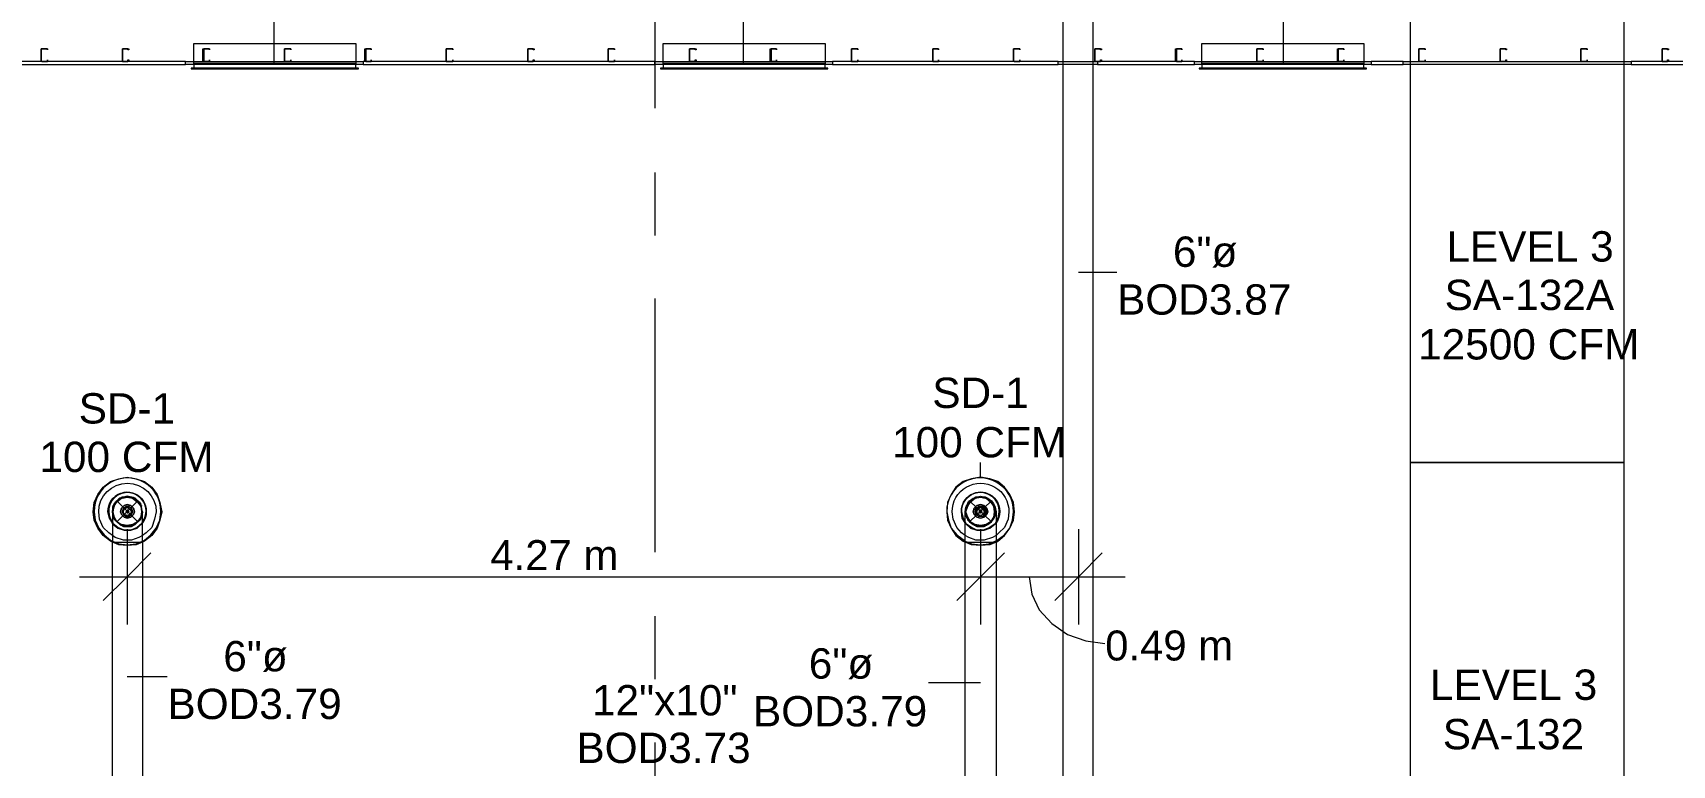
# Model space of a CAD drawing. Header units: metres. Extents: x -2 to 237, y -8 to 52.
# Drawn here: x 22.89 to 31.1, y 18.98 to 22.65 of the extents above; entities that cross this region are included whole.
import ezdxf

# ---------------------------------------------------------------- set-up
doc = ezdxf.new("R2010")
doc.units = ezdxf.units.M
doc.layers.add('HVAC - Ductos', color=5, linetype='Continuous', lineweight=0)
doc.layers.add('PDF3_Text', color=7, linetype='Continuous', lineweight=0)
doc.layers.add('PDF3_Geometry', color=7, linetype='Continuous', lineweight=0, true_color=0xaaaaaa)
doc.styles.add('PDF Helvetica', font='')
doc.styles.get('PDF Helvetica').set_extended_font_data('Helvetica')

msp = doc.modelspace()

# ---------------------------------------------------------------- linework, layer by layer
at = {"layer": 'HVAC - Ductos', "lineweight": 0}
for points in [[(28.1604, 16.8769), (28.165, 16.8769), (28.1788, 16.8769), (28.1926, 16.8769), (28.1971, 16.8769), (28.2017, 16.8769), (28.2017, 23.6694), (28.1926, 23.6694), (28.1788, 23.6694), (28.165, 23.6694), (28.1467, 23.6694), (28.1284, 23.6694), (28.1054, 23.6694), (28.0871, 23.6694), (28.0734, 23.6694), (28.0596, 23.6694), (28.0504, 23.6694), (28.0504, 16.8769), (28.055, 16.8769), (28.0596, 16.8769), (28.0734, 16.8769), (28.0871, 16.8769), (28.0962, 16.8769)], [(24.0996, 22.4915), (24.0996, 22.9498)], [(26.4508, 22.4915), (26.4508, 22.9498)], [(29.155, 22.4915), (29.155, 22.7299)], [(24.5212, 22.4686), (24.5075, 22.4686), (24.5075, 22.4915), (23.6962, 22.4915), (23.6962, 22.5923), (24.5075, 22.5923), (24.5075, 22.4915), (23.6962, 22.4915), (23.6962, 22.4686), (23.6825, 22.4686), (23.6825, 22.464), (24.5212, 22.464), (24.5212, 22.4686), (23.6825, 22.4686)], [(26.8725, 22.4686), (26.8588, 22.4686), (26.8588, 22.4915), (26.0475, 22.4915), (26.0475, 22.5923), (26.8588, 22.5923), (26.8588, 22.4915), (26.0475, 22.4915), (26.0475, 22.4686), (26.0338, 22.4686), (26.0338, 22.464), (26.8725, 22.464), (26.8725, 22.4686), (26.0338, 22.4686)], [(29.5722, 22.4686), (29.5584, 22.4686), (29.5584, 22.4915), (28.7471, 22.4915), (28.7471, 22.5923), (29.5584, 22.5923), (29.5584, 22.4915), (28.7471, 22.4915), (28.7471, 22.4686), (28.7334, 22.4686), (28.7334, 22.464), (29.5722, 22.464), (29.5722, 22.4686), (28.7334, 22.4686)], [(23.7054, 22.464), (24.4983, 22.464)], [(26.0566, 22.464), (26.8496, 22.464)], [(28.7563, 22.464), (29.5492, 22.464)], [(28.1284, 21.4465), (28.3209, 21.4465)], [(27.638, 20.4198), (27.638, 20.4931)], [(23.4396, 20.2457), (23.435, 20.2685), (23.4304, 20.2869), (23.4166, 20.3006), (23.4029, 20.3144), (23.3846, 20.319), (23.3617, 20.3235), (23.3433, 20.319), (23.325, 20.3144), (23.3204, 20.3098), (23.3112, 20.3006), (23.2975, 20.2869), (23.2883, 20.2685), (23.2883, 20.2457), (23.2883, 20.2411), (23.2883, 20.2457), (23.2883, 20.2411), (23.2883, 20.2227), (23.2883, 20.1952), (23.2883, 20.154), (23.2883, 20.1127), (23.2883, 20.0944), (23.2791, 20.099), (23.2425, 20.1265), (23.215, 20.1631), (23.1967, 20.2044), (23.1921, 20.2457), (23.1967, 20.2915), (23.215, 20.3327), (23.2425, 20.3694), (23.2791, 20.3969), (23.3204, 20.4107), (23.3617, 20.4198), (23.4075, 20.4107), (23.4487, 20.3969), (23.4854, 20.3694), (23.5129, 20.3327), (23.5267, 20.2915), (23.5358, 20.2457), (23.5267, 20.2044), (23.5129, 20.1631), (23.4854, 20.1265), (23.4487, 20.099), (23.4396, 20.0944), (23.4396, 20.1402), (23.4396, 20.1769), (23.4396, 20.209), (23.4396, 20.2365), (23.4396, 20.2457), (23.4396, 20.2411), (23.4396, 20.2457), (23.435, 20.2685), (23.4304, 20.2869), (23.4166, 20.3006), (23.4029, 20.3144), (23.3846, 20.319), (23.3617, 20.3235), (23.3433, 20.319), (23.325, 20.3144), (23.3204, 20.3098), (23.3112, 20.3006), (23.2975, 20.2869), (23.2883, 20.2685), (23.2883, 20.2457)], [(27.56, 18.5452), (27.56, 20.0944), (27.5646, 20.0944), (27.5738, 20.0944), (27.583, 20.0944), (27.6013, 20.0944), (27.6196, 20.0944), (27.638, 20.0944), (27.6562, 20.0944), (27.6746, 20.0944), (27.693, 20.0944), (27.7021, 20.0944), (27.7112, 20.0944), (27.7158, 20.0944), (27.725, 20.099), (27.7571, 20.1265), (27.7846, 20.1631), (27.803, 20.2044), (27.8075, 20.2457), (27.803, 20.2915), (27.7846, 20.3327), (27.7571, 20.3694), (27.725, 20.3969), (27.6838, 20.4107), (27.638, 20.4198), (27.5921, 20.4107), (27.5508, 20.3969), (27.5142, 20.3694), (27.4913, 20.3327), (27.473, 20.2915), (27.4684, 20.2457), (27.4775, 20.2044), (27.4913, 20.1631), (27.5188, 20.1311), (27.5554, 20.1035), (27.56, 20.099)], [(23.2975, 20.2181), (23.3112, 20.1952), (23.3341, 20.1815), (23.3112, 20.1952), (23.2975, 20.2181), (23.2929, 20.2457), (23.2975, 20.2731), (23.3112, 20.296), (23.3341, 20.3144), (23.3617, 20.319), (23.3891, 20.3144), (23.412, 20.296), (23.4304, 20.2731), (23.435, 20.2457), (23.4304, 20.2181), (23.412, 20.1952), (23.3891, 20.1815), (23.3617, 20.1769), (23.3341, 20.1815)], [(23.2975, 20.2777), (23.3112, 20.3006), (23.3341, 20.3144)], [(23.3296, 20.3144), (23.3341, 20.319), (23.3387, 20.319)], [(23.3387, 20.3144), (23.3617, 20.319), (23.3891, 20.3144)], [(23.3891, 20.319), (23.3937, 20.319), (23.3937, 20.3144)], [(23.3937, 20.3144), (23.4166, 20.3006), (23.4304, 20.2777)], [(27.56, 20.2457), (27.5646, 20.2685), (27.5738, 20.2869), (27.583, 20.3006), (27.6013, 20.3144), (27.6196, 20.319), (27.638, 20.3235), (27.6562, 20.319), (27.6746, 20.3144), (27.693, 20.3006), (27.7021, 20.2869), (27.7112, 20.2685), (27.7158, 20.2457), (27.7112, 20.2411), (27.7158, 20.2457), (27.7158, 20.2365), (27.7158, 20.209), (27.7158, 20.1769), (27.7158, 20.1402), (27.7158, 20.0944), (27.7158, 18.5452)], [(27.7021, 20.2181), (27.6884, 20.1952), (27.6654, 20.1815), (27.638, 20.1769), (27.6104, 20.1815), (27.5875, 20.1952), (27.5738, 20.2181), (27.5646, 20.2457), (27.5738, 20.2731), (27.5875, 20.296), (27.6104, 20.3144), (27.638, 20.319), (27.6654, 20.3144), (27.6884, 20.296), (27.7021, 20.2731), (27.7067, 20.2457), (27.7021, 20.2181), (27.6884, 20.1952), (27.67, 20.1815)], [(27.5692, 20.2777), (27.5875, 20.3006), (27.6058, 20.3144)], [(27.6058, 20.3144), (27.6104, 20.319)], [(27.6104, 20.3144), (27.638, 20.319), (27.6608, 20.3144)], [(27.6654, 20.319), (27.67, 20.3144)], [(27.67, 20.3098), (27.6884, 20.3006), (27.7021, 20.2777)], [(23.2929, 20.2227), (23.2883, 20.2457), (23.2929, 20.2731)], [(23.2883, 20.2411), (23.2883, 20.2273), (23.2975, 20.209), (23.3112, 20.1952), (23.325, 20.1815), (23.3433, 20.1723), (23.3617, 20.1723), (23.3846, 20.1723), (23.4029, 20.1815), (23.4166, 20.1952), (23.4304, 20.209), (23.435, 20.2273), (23.4396, 20.2411)], [(23.2929, 20.2731), (23.2929, 20.2777)], [(23.2929, 20.2135), (23.2929, 20.2181)], [(23.4304, 20.2181), (23.4166, 20.1952), (23.3937, 20.1815)], [(23.4304, 20.2777), (23.435, 20.2777), (23.435, 20.2731)], [(23.4304, 20.2731), (23.435, 20.2457), (23.4304, 20.2227)], [(23.435, 20.2181), (23.4304, 20.2135)], [(27.56, 20.2411), (27.5646, 20.2273), (27.5738, 20.209), (27.583, 20.1952), (27.6013, 20.1815), (27.6196, 20.1723), (27.638, 20.1723), (27.6562, 20.1723), (27.6746, 20.1815), (27.693, 20.1952), (27.7021, 20.209), (27.7112, 20.2273), (27.7112, 20.2411)], [(27.5646, 20.2731), (27.5692, 20.2777)], [(27.5692, 20.2227), (27.5646, 20.2457), (27.5692, 20.2731)], [(27.5692, 20.2135), (27.5692, 20.2181), (27.5875, 20.1952), (27.6058, 20.1815)], [(27.7067, 20.2777), (27.7067, 20.2731)], [(27.7067, 20.2731), (27.7112, 20.2457), (27.7067, 20.2227)], [(27.7067, 20.2181), (27.7067, 20.2135)], [(23.4396, 20.1265), (23.4212, 20.1173), (23.3846, 20.1035), (23.3433, 20.1035), (23.3021, 20.1173), (23.2883, 20.1265)], [(23.3937, 20.1769), (23.3891, 20.1769), (23.3617, 20.1723), (23.3387, 20.1769), (23.3341, 20.1769), (23.3296, 20.1769)], [(23.3617, 20.1585), (23.3617, 19.9202), (23.3617, 19.6819)], [(27.7158, 20.1265), (27.6975, 20.1173), (27.6562, 20.1035), (27.615, 20.1035), (27.5784, 20.1173), (27.56, 20.1265)], [(27.6608, 20.1769), (27.638, 20.1723), (27.6104, 20.1769), (27.6058, 20.1769)], [(27.638, 20.1585), (27.638, 19.9202), (27.638, 19.6819)], [(27.67, 20.1769), (27.6654, 20.1769)], [(28.1284, 20.1585), (28.1284, 19.9202), (28.1284, 19.6819)], [(23.2883, 20.099), (23.3204, 20.0853), (23.3617, 20.0807), (23.4075, 20.0853), (23.4396, 20.099)], [(23.4396, 20.0944), (23.4075, 20.0807), (23.3617, 20.0761), (23.3204, 20.0807), (23.2883, 20.0944)], [(23.2883, 18.5406), (23.2883, 20.0944), (23.2975, 20.0944), (23.3112, 20.0944), (23.325, 20.0944), (23.3433, 20.0944), (23.3617, 20.0944), (23.3846, 20.0944), (23.4029, 20.0944), (23.4166, 20.0944), (23.4304, 20.0944), (23.435, 20.0944), (23.4396, 20.0944), (23.4396, 18.5406)], [(23.2883, 20.0944), (23.2975, 20.0944), (23.3112, 20.0944), (23.325, 20.0944), (23.3433, 20.0944), (23.3617, 20.0944), (23.3846, 20.0944), (23.4029, 20.0944), (23.4166, 20.0944), (23.4304, 20.0944), (23.435, 20.0944), (23.4396, 20.0944)], [(27.56, 20.099), (27.5921, 20.0853), (27.638, 20.0807), (27.6792, 20.0853), (27.7112, 20.099)], [(27.7158, 20.0944), (27.6838, 20.0807), (27.638, 20.0761), (27.5921, 20.0807), (27.56, 20.0944)], [(27.56, 20.0944), (27.5646, 20.0944), (27.5738, 20.0944), (27.583, 20.0944), (27.6013, 20.0944), (27.6196, 20.0944), (27.638, 20.0944), (27.6562, 20.0944), (27.6746, 20.0944), (27.693, 20.0944), (27.7021, 20.0944), (27.7112, 20.0944), (27.7158, 20.0944)], [(23.4808, 20.0394), (23.3617, 19.9202), (23.2425, 19.8011)], [(27.7571, 20.0394), (27.638, 19.9202), (27.5188, 19.8011)], [(28.2476, 20.0394), (28.1284, 19.9202), (28.0092, 19.8011)], [(23.1233, 19.9202), (27.638, 19.9202), (28.3621, 19.9202)], [(27.8808, 19.9202), (27.8946, 19.8331), (27.9312, 19.7552), (27.9954, 19.6865), (28.0734, 19.6315), (28.165, 19.5994), (28.2613, 19.5857)], [(23.3617, 19.4207), (23.5633, 19.4207)], [(27.638, 19.3885), (27.3767, 19.3885)]]:
    msp.add_lwpolyline(points, dxfattribs=at)
for points in [[(30.86, 22.9315), (30.86, 20.4931), (29.7922, 20.4931), (29.7922, 22.9315)], [(23.7054, 22.4915), (23.8246, 22.4915)], [(23.9071, 22.4915), (24.0629, 22.4915)], [(24.1454, 22.4915), (24.3013, 22.4915)], [(24.3837, 22.4915), (24.5029, 22.4915)], [(26.0566, 22.4915), (26.1758, 22.4915)], [(26.2584, 22.4915), (26.4142, 22.4915)], [(26.4967, 22.4915), (26.6525, 22.4915)], [(26.735, 22.4915), (26.8542, 22.4915)], [(28.7563, 22.4915), (28.8754, 22.4915)], [(28.958, 22.4915), (29.1138, 22.4915)], [(29.1963, 22.4915), (29.3522, 22.4915)], [(29.4346, 22.4915), (29.5538, 22.4915)], [(30.86, 20.4931), (30.86, 18.0548), (29.7922, 18.0548), (29.7922, 20.4931)], [(23.435, 20.2273), (23.4258, 20.209), (23.4166, 20.1952), (23.3983, 20.1815), (23.3846, 20.1769), (23.3617, 20.1723), (23.3433, 20.1769), (23.325, 20.1815), (23.3112, 20.1952), (23.2975, 20.209), (23.2929, 20.2273), (23.2883, 20.2457), (23.2929, 20.264), (23.2975, 20.2823), (23.3112, 20.3006), (23.325, 20.3098), (23.3433, 20.319), (23.3617, 20.319), (23.3846, 20.319), (23.3983, 20.3098), (23.4166, 20.3006), (23.4258, 20.2823), (23.435, 20.264), (23.435, 20.2457)], [(27.7067, 20.2273), (27.7021, 20.209), (27.6884, 20.1952), (27.6746, 20.1815), (27.6562, 20.1769), (27.638, 20.1723), (27.6196, 20.1769), (27.6013, 20.1815), (27.5875, 20.1952), (27.5738, 20.209), (27.5646, 20.2273), (27.5646, 20.2457), (27.5646, 20.264), (27.5738, 20.2823), (27.5875, 20.3006), (27.6013, 20.3098), (27.6196, 20.319), (27.638, 20.319), (27.6562, 20.319), (27.6746, 20.3098), (27.6884, 20.3006), (27.7021, 20.2823), (27.7067, 20.264), (27.7112, 20.2457)], [(23.2654, 20.2457), (23.2746, 20.2135), (23.2883, 20.1906), (23.2746, 20.2135)], [(23.3341, 20.264), (23.3296, 20.2457), (23.3341, 20.264), (23.3479, 20.2777), (23.3617, 20.2823), (23.38, 20.2777), (23.3937, 20.264), (23.3983, 20.2457), (23.3937, 20.264), (23.38, 20.2777), (23.3617, 20.2823), (23.3479, 20.2777)], [(23.3937, 20.2319), (23.3983, 20.2457), (23.3937, 20.2319), (23.38, 20.2181), (23.3617, 20.2135), (23.3479, 20.2181), (23.3341, 20.2319), (23.3296, 20.2457), (23.3341, 20.2319), (23.3479, 20.2181), (23.3617, 20.2135), (23.38, 20.2181)], [(23.3433, 20.264), (23.3387, 20.2457), (23.3433, 20.264), (23.3571, 20.2731), (23.3709, 20.2731), (23.3846, 20.264), (23.3891, 20.2457), (23.3846, 20.264), (23.3709, 20.2685), (23.3571, 20.2685)], [(23.3846, 20.2319), (23.3891, 20.2457), (23.3846, 20.2319), (23.3709, 20.2227), (23.3571, 20.2227), (23.3433, 20.2319), (23.3387, 20.2457), (23.3433, 20.2319), (23.3571, 20.2227), (23.3709, 20.2227)], [(23.3754, 20.2319), (23.3617, 20.2273), (23.3479, 20.2319), (23.3433, 20.2457), (23.3479, 20.2594), (23.3617, 20.2685), (23.3754, 20.2594), (23.3846, 20.2457)], [(23.3617, 20.2503), (23.3571, 20.2457), (23.3617, 20.2548), (23.3663, 20.2548), (23.3709, 20.2457), (23.3663, 20.2503)], [(23.3663, 20.2411), (23.3709, 20.2457), (23.3663, 20.2411), (23.3617, 20.2411), (23.3571, 20.2457), (23.3617, 20.2411)], [(27.5417, 20.2457), (27.5462, 20.2135), (27.56, 20.1906), (27.5462, 20.2135)], [(27.6196, 20.2777), (27.6058, 20.264), (27.6013, 20.2457), (27.6058, 20.264), (27.6196, 20.2777), (27.638, 20.2823), (27.6562, 20.2777), (27.67, 20.264), (27.6746, 20.2457), (27.67, 20.2319), (27.6562, 20.2181), (27.638, 20.2135), (27.6196, 20.2181), (27.6058, 20.2319), (27.6013, 20.2457), (27.6058, 20.2319), (27.6196, 20.2181), (27.638, 20.2135), (27.6562, 20.2181), (27.6654, 20.2319), (27.67, 20.2457), (27.6654, 20.264), (27.6562, 20.2777), (27.638, 20.2823)], [(27.6562, 20.2319), (27.6471, 20.2227), (27.6288, 20.2227), (27.615, 20.2319), (27.6104, 20.2457), (27.615, 20.264), (27.6288, 20.2731), (27.6471, 20.2731), (27.6562, 20.264), (27.6654, 20.2457)], [(27.6562, 20.2319), (27.6471, 20.2227), (27.6288, 20.2227), (27.6196, 20.2319), (27.615, 20.2457), (27.6196, 20.264), (27.6288, 20.2685), (27.6471, 20.2685), (27.6562, 20.264), (27.6608, 20.2457)], [(27.6517, 20.2319), (27.638, 20.2273), (27.6242, 20.2319), (27.6196, 20.2457), (27.6242, 20.2594), (27.638, 20.2685), (27.6517, 20.2594), (27.6562, 20.2457)], [(27.6334, 20.2503), (27.6334, 20.2457), (27.6334, 20.2548), (27.6425, 20.2548), (27.6425, 20.2457), (27.638, 20.2503)], [(27.638, 20.2411), (27.6425, 20.2457), (27.6425, 20.2411), (27.6334, 20.2411), (27.6334, 20.2457), (27.6334, 20.2411)], [(23.2929, 20.1861), (23.3158, 20.1677), (23.3479, 20.154), (23.38, 20.154), (23.412, 20.1677), (23.435, 20.1861), (23.4396, 20.1952), (23.435, 20.1861), (23.412, 20.1677), (23.38, 20.154), (23.3479, 20.154), (23.3158, 20.1677), (23.2929, 20.1861), (23.2883, 20.1952)], [(23.435, 20.1861), (23.412, 20.1631), (23.38, 20.154), (23.3479, 20.154), (23.3158, 20.1631), (23.2883, 20.1861), (23.2883, 20.1906), (23.2883, 20.1861), (23.3158, 20.1631), (23.3479, 20.154), (23.38, 20.154), (23.412, 20.1631), (23.435, 20.1861), (23.4396, 20.1906)], [(27.5646, 20.1861), (27.5921, 20.1677), (27.6196, 20.154), (27.6517, 20.154), (27.6838, 20.1677), (27.7112, 20.1861), (27.6838, 20.1631), (27.6562, 20.154), (27.6196, 20.154), (27.5875, 20.1631), (27.5646, 20.1861), (27.56, 20.1906), (27.5646, 20.1861), (27.56, 20.1952)], [(27.7158, 20.1952), (27.7112, 20.1861), (27.6838, 20.1677), (27.6517, 20.154), (27.6196, 20.154), (27.5921, 20.1677), (27.5646, 20.1861), (27.5875, 20.1631), (27.6196, 20.154), (27.6562, 20.154), (27.6838, 20.1631), (27.7112, 20.1861), (27.7158, 20.1906), (27.7112, 20.1861)]]:
    msp.add_lwpolyline(points, close=True, dxfattribs=at)
for points in [[(23.4396, 20.099), (23.4487, 20.1035), (23.4808, 20.1311), (23.5083, 20.1631), (23.5267, 20.2044), (23.5312, 20.2457, 1.013616), (23.1967, 20.2457), (23.2013, 20.2044), (23.2196, 20.1631), (23.2471, 20.1311), (23.2791, 20.1035), (23.2883, 20.099)], [(23.2883, 20.1265), (23.27, 20.1402), (23.2425, 20.1677), (23.2241, 20.209), (23.2196, 20.2457, -0.994109), (23.5083, 20.2457), (23.4991, 20.209), (23.4854, 20.1677), (23.4579, 20.1402), (23.4396, 20.1265)], [(27.7112, 20.099), (27.7204, 20.1035), (27.7571, 20.1311), (27.7846, 20.1631), (27.7984, 20.2044), (27.803, 20.2457, 1.013409), (27.4684, 20.2457), (27.473, 20.2044), (27.4913, 20.1631), (27.5142, 20.1265), (27.5508, 20.099), (27.56, 20.0944), (27.56, 20.1127), (27.56, 20.154), (27.56, 20.1952), (27.56, 20.2227), (27.56, 20.2411), (27.56, 20.2457), (27.56, 20.2411), (27.56, 20.2457), (27.5646, 20.2685), (27.5738, 20.2869), (27.583, 20.3006), (27.6013, 20.3144), (27.6196, 20.319), (27.638, 20.3235), (27.6562, 20.319), (27.6746, 20.3144), (27.693, 20.3006), (27.7021, 20.2869), (27.7112, 20.2685), (27.7158, 20.2457)], [(27.56, 20.1265), (27.5417, 20.1402), (27.5188, 20.1677), (27.5004, 20.209), (27.4959, 20.2457, -1.008308), (27.78, 20.2457), (27.7754, 20.209), (27.7571, 20.1677), (27.7296, 20.1402), (27.7158, 20.1265)]]:
    msp.add_lwpolyline(points, format="xyb", dxfattribs=at)
for points in [[(23.4579, 20.2457, 1.009867), (23.2654, 20.2457, -1.389766), (23.4396, 20.1906), (23.4533, 20.2135), (23.4579, 20.2457), (23.4533, 20.2135), (23.4396, 20.1952, 1.403874), (23.27, 20.2457), (23.2746, 20.2135), (23.2883, 20.1952, -1.403896)], [(27.7158, 20.1906), (27.7296, 20.2135), (27.7342, 20.2457, 1.017897), (27.5417, 20.2457), (27.5508, 20.2135), (27.56, 20.1952, -1.403896), (27.7296, 20.2457), (27.725, 20.2135), (27.7158, 20.1952, 1.365282), (27.5417, 20.2457, -1.389766)]]:
    msp.add_lwpolyline(points, format="xyb", close=True, dxfattribs=at)
at = {"layer": 'PDF3_Geometry', "lineweight": 0}
for points in [[(26.0062, 23.5365), (26.0062, 22.2669)], [(17.252, 22.5006), (17.252, 22.4869), (23.655, 22.4869), (23.655, 22.5006), (24.5442, 22.5006), (24.5442, 22.4869), (26.0062, 22.4869), (26.0062, 22.5006), (26.8954, 22.5006), (26.8954, 22.4869), (28.0275, 22.4869)], [(24.5442, 22.4869), (23.655, 22.4869)], [(26.8954, 22.4869), (26.0062, 22.4869)], [(28.023, 22.5006), (28.0275, 22.5006), (28.0367, 22.5006), (28.055, 22.5006), (28.0734, 22.5006), (28.1008, 22.5006), (28.1284, 22.5006), (28.1513, 22.5006), (28.1788, 22.5006), (28.1971, 22.5006), (28.2154, 22.5006), (28.2246, 22.5006)], [(28.2292, 22.4869), (28.2246, 22.4869), (28.2154, 22.4869), (28.1971, 22.4869), (28.1788, 22.4869), (28.1513, 22.4869), (28.1284, 22.4869), (28.1008, 22.4869), (28.0734, 22.4869), (28.055, 22.4869), (28.0367, 22.4869), (28.0275, 22.4869), (28.023, 22.4869)], [(28.2246, 22.4869), (28.7104, 22.4869), (28.7104, 22.5006), (29.595, 22.5006), (29.595, 22.4869), (29.7554, 22.4869), (29.7554, 22.5006), (30.8968, 22.5006), (30.8968, 22.4869), (32.2076, 22.4869), (32.2076, 22.5006), (33.0968, 22.5006), (33.0968, 22.4869), (36.5343, 22.4869)], [(29.595, 22.4869), (28.7104, 22.4869)], [(30.8968, 22.4869), (29.7554, 22.4869)], [(26.0062, 21.946), (26.0062, 21.6299)], [(26.0062, 21.3136), (26.0062, 20.044)], [(26.0062, 19.7231), (26.0062, 19.4069)], [(26.0062, 19.0906), (26.0062, 17.821)]]:
    msp.add_lwpolyline(points, dxfattribs=at)
for points in [[(22.9354, 22.5006), (22.9308, 22.5006), (22.9308, 22.5052), (22.9308, 22.5648), (22.9354, 22.5648), (22.9629, 22.5648), (22.9629, 22.5603), (22.9629, 22.5648), (22.9354, 22.5648), (22.9308, 22.5648), (22.9308, 22.5052), (22.9354, 22.5006), (22.9629, 22.5006)], [(22.9629, 22.5098), (22.9629, 22.5006)], [(23.3387, 22.5006), (23.3387, 22.5052), (23.3387, 22.5648), (23.3709, 22.5648), (23.3709, 22.5603), (23.3663, 22.5603), (23.3663, 22.5648), (23.3387, 22.5648), (23.3387, 22.5052), (23.3387, 22.5006), (23.3663, 22.5006), (23.3663, 22.5098), (23.3709, 22.5098), (23.3709, 22.5006)], [(23.7467, 22.5006), (23.7421, 22.5006), (23.7421, 22.5052), (23.7421, 22.5648), (23.7467, 22.5648), (23.7741, 22.5648), (23.7741, 22.5603), (23.7741, 22.5648), (23.7467, 22.5648), (23.7467, 22.5052), (23.7467, 22.5006), (23.7741, 22.5006)], [(23.7741, 22.5098), (23.7741, 22.5006)], [(24.15, 22.5006), (24.15, 22.5052), (24.15, 22.5648), (24.1821, 22.5648), (24.1821, 22.5603), (24.1821, 22.5648), (24.15, 22.5648), (24.15, 22.5052), (24.15, 22.5006), (24.1821, 22.5006)], [(24.1821, 22.5098), (24.1821, 22.5006)], [(24.5579, 22.5006), (24.5533, 22.5052), (24.5533, 22.5648), (24.5579, 22.5648), (24.5854, 22.5648), (24.5854, 22.5603), (24.5854, 22.5648), (24.5579, 22.5648), (24.5579, 22.5052), (24.5579, 22.5006), (24.5854, 22.5006)], [(24.5854, 22.5098), (24.5854, 22.5006)], [(24.9612, 22.5006), (24.9612, 22.5052), (24.9612, 22.5648), (24.9933, 22.5648), (24.9933, 22.5603), (24.9933, 22.5648), (24.9612, 22.5648), (24.9612, 22.5052), (24.9612, 22.5006), (24.9933, 22.5006)], [(24.9933, 22.5098), (24.9933, 22.5006)], [(25.3692, 22.5006), (25.3692, 22.5052), (25.3692, 22.5648), (25.4013, 22.5648), (25.4013, 22.5603), (25.3967, 22.5603), (25.3967, 22.5648), (25.3692, 22.5648), (25.3692, 22.5052), (25.3692, 22.5006), (25.3967, 22.5006), (25.3967, 22.5098), (25.4013, 22.5098), (25.4013, 22.5006)], [(25.7771, 22.5006), (25.7725, 22.5006), (25.7725, 22.5052), (25.7725, 22.5648), (25.7771, 22.5648), (25.8046, 22.5648), (25.8046, 22.5603), (25.8046, 22.5648), (25.7771, 22.5648), (25.7725, 22.5648), (25.7725, 22.5052), (25.7771, 22.5006), (25.8046, 22.5006)], [(25.8046, 22.5098), (25.8046, 22.5006)], [(26.1804, 22.5006), (26.1804, 22.5052), (26.1804, 22.5648), (26.2125, 22.5648), (26.2125, 22.5603), (26.2079, 22.5603), (26.2079, 22.5648), (26.1804, 22.5648), (26.1804, 22.5052), (26.1804, 22.5006), (26.2079, 22.5006), (26.2079, 22.5098), (26.2125, 22.5098), (26.2125, 22.5006)], [(26.5884, 22.5006), (26.5838, 22.5006), (26.5838, 22.5052), (26.5838, 22.5648), (26.5884, 22.5648), (26.6158, 22.5648), (26.6158, 22.5603), (26.6158, 22.5648), (26.5884, 22.5648), (26.5884, 22.5052), (26.5884, 22.5006), (26.6158, 22.5006)], [(26.6158, 22.5098), (26.6158, 22.5006)], [(26.9916, 22.5006), (26.9916, 22.5052), (26.9916, 22.5648), (27.0238, 22.5648), (27.0238, 22.5603), (27.0238, 22.5648), (26.9916, 22.5648), (26.9916, 22.5052), (26.9916, 22.5006), (27.0238, 22.5006)], [(27.0238, 22.5098), (27.0238, 22.5006)], [(27.3996, 22.5006), (27.3996, 22.5052), (27.3996, 22.5648), (27.4271, 22.5648), (27.4271, 22.5603), (27.4271, 22.5648), (27.3996, 22.5648), (27.3996, 22.5052), (27.3996, 22.5006), (27.4271, 22.5006)], [(27.4271, 22.5098), (27.4271, 22.5006)], [(27.8075, 22.5006), (27.803, 22.5006), (27.803, 22.5052), (27.803, 22.5648), (27.8075, 22.5648), (27.835, 22.5648), (27.835, 22.5603), (27.835, 22.5648), (27.8075, 22.5648), (27.803, 22.5648), (27.803, 22.5052), (27.8075, 22.5006), (27.835, 22.5006)], [(27.835, 22.5098), (27.835, 22.5006)], [(28.2108, 22.5006), (28.2108, 22.5052), (28.2108, 22.5648), (28.243, 22.5648), (28.243, 22.5603), (28.2384, 22.5603), (28.2384, 22.5648), (28.2108, 22.5648), (28.2108, 22.5052), (28.2108, 22.5006), (28.2384, 22.5006), (28.2384, 22.5098), (28.243, 22.5098), (28.243, 22.5006)], [(28.6188, 22.5006), (28.6142, 22.5006), (28.6142, 22.5052), (28.6142, 22.5648), (28.6188, 22.5648), (28.6463, 22.5648), (28.6463, 22.5603), (28.6463, 22.5648), (28.6188, 22.5648), (28.6188, 22.5052), (28.6188, 22.5006), (28.6463, 22.5006)], [(28.6463, 22.5098), (28.6463, 22.5006)], [(29.0222, 22.5006), (29.0222, 22.5052), (29.0222, 22.5648), (29.0542, 22.5648), (29.0542, 22.5603), (29.0542, 22.5648), (29.0222, 22.5648), (29.0222, 22.5052), (29.0222, 22.5006), (29.0542, 22.5006)], [(29.0542, 22.5098), (29.0542, 22.5006)], [(29.43, 22.5006), (29.4254, 22.5052), (29.4254, 22.5648), (29.43, 22.5648), (29.4576, 22.5648), (29.4576, 22.5603), (29.4576, 22.5648), (29.43, 22.5648), (29.43, 22.5052), (29.43, 22.5006), (29.4576, 22.5006)], [(29.43, 22.5006), (29.4254, 22.5052), (29.4254, 22.5648), (29.43, 22.5648), (29.4576, 22.5648), (29.4576, 22.5603), (29.4576, 22.5648), (29.43, 22.5648), (29.43, 22.5052), (29.43, 22.5006), (29.4576, 22.5006)], [(29.4576, 22.5098), (29.4576, 22.5006)], [(29.4576, 22.5098), (29.4576, 22.5006)], [(29.8334, 22.5006), (29.8334, 22.5052), (29.8334, 22.5648), (29.8654, 22.5648), (29.8654, 22.5603), (29.8654, 22.5648), (29.8334, 22.5648), (29.8334, 22.5052), (29.8334, 22.5006), (29.8654, 22.5006)], [(29.8654, 22.5098), (29.8654, 22.5006)], [(30.2413, 22.5006), (30.2413, 22.5052), (30.2413, 22.5648), (30.2734, 22.5648), (30.2734, 22.5603), (30.2688, 22.5603), (30.2688, 22.5648), (30.2413, 22.5648), (30.2413, 22.5052), (30.2413, 22.5006), (30.2688, 22.5006), (30.2688, 22.5098), (30.2734, 22.5098), (30.2734, 22.5006)], [(30.6492, 22.5006), (30.6446, 22.5006), (30.6446, 22.5052), (30.6446, 22.5648), (30.6492, 22.5648), (30.6768, 22.5648), (30.6768, 22.5603), (30.6768, 22.5648), (30.6492, 22.5648), (30.6446, 22.5648), (30.6446, 22.5052), (30.6492, 22.5006), (30.6768, 22.5006)], [(30.6768, 22.5098), (30.6768, 22.5006)], [(31.0526, 22.5006), (31.0526, 22.5052), (31.0526, 22.5648), (31.0846, 22.5648), (31.0846, 22.5603), (31.0801, 22.5603), (31.0801, 22.5648), (31.0526, 22.5648), (31.0526, 22.5052), (31.0526, 22.5006), (31.0801, 22.5006), (31.0801, 22.5098), (31.0846, 22.5098), (31.0846, 22.5006)], [(23.655, 22.5006), (17.252, 22.5006), (17.252, 22.4869), (23.655, 22.4869)], [(26.0062, 22.5006), (24.5442, 22.5006), (24.5442, 22.4869), (26.0062, 22.4869)], [(28.0275, 22.5006), (26.8954, 22.5006), (26.8954, 22.4869), (28.0275, 22.4869)], [(28.7104, 22.5006), (28.2246, 22.5006), (28.2246, 22.4869), (28.7104, 22.4869)], [(29.7554, 22.5006), (29.595, 22.5006), (29.595, 22.4869), (29.7554, 22.4869)], [(32.2076, 22.5006), (30.8968, 22.5006), (30.8968, 22.4869), (32.2076, 22.4869)]]:
    msp.add_lwpolyline(points, close=True, dxfattribs=at)
at = {"layer": 'PDF3_Geometry', "color": 254, "lineweight": 0, "true_color": 0xd2d2d2}
for points in [[(22.9308, 22.5419), (22.9308, 22.5465)], [(24.9612, 22.5603), (24.9612, 22.5648)], [(27.4134, 22.5006), (27.418, 22.5006)]]:
    msp.add_lwpolyline(points, dxfattribs=at)
at = {"layer": 'PDF3_Geometry', "color": 8, "lineweight": 0, "true_color": 0x808080}
for points in [[(23.4258, 20.2915), (23.3846, 20.319), (23.3387, 20.319), (23.3021, 20.2915), (23.2883, 20.2457), (23.3021, 20.2044), (23.3387, 20.1769), (23.3846, 20.1769), (23.4258, 20.2044), (23.4396, 20.2457)], [(27.6975, 20.2915), (27.6608, 20.319), (27.615, 20.319), (27.5738, 20.2915), (27.56, 20.2457), (27.5738, 20.2044), (27.615, 20.1769), (27.6608, 20.1769), (27.6975, 20.2044), (27.7158, 20.2457)]]:
    msp.add_lwpolyline(points, close=True, dxfattribs=at)
for points in [[(23.3112, 20.3006), (23.4166, 20.1952)], [(23.4166, 20.3006), (23.3112, 20.1952)], [(27.583, 20.3006), (27.693, 20.1952)], [(27.693, 20.3006), (27.583, 20.1952)]]:
    msp.add_lwpolyline(points, dxfattribs=at)

# ---------------------------------------------------------------- texts
at = {"layer": 'PDF3_Text', "lineweight": 0, "attachment_point": 4, "style": 'PDF Helvetica'}
for s, insert, char_height in [('6"ø', (28.6015, 21.5466), 0.15195), ('LEVEL 3', (29.972, 21.5741), 0.15195), ('BOD3.87', (28.322, 21.3082), 0.15195), ('SA-132A', (29.9628, 21.3311), 0.15195), ('12500 CFM', (29.8299, 21.0836), 0.15195), ('SD-1', (27.3961, 20.8407), 0.15195), ('SD-1', (23.1196, 20.7628), 0.15195), ('100 CFM', (27.1944, 20.5932), 0.15195), ('100 CFM', (22.9225, 20.5198), 0.15195), ('4.27 m', (25.1822, 20.0287), 0.15008), ('0.49 m', (28.2623, 19.5749), 0.15008), ('6"ø', (23.8438, 19.5206), 0.15195), ('6"ø', (26.7773, 19.484), 0.15195), ('LEVEL 3', (29.8895, 19.3785), 0.15195), ('BOD3.79', (23.5642, 19.2823), 0.15195), ('12"x10"', (25.691, 19.3006), 0.15195), ('BOD3.79', (26.4977, 19.2456), 0.15195), ('BOD3.73', (25.6131, 19.0623), 0.15195), ('SA-132', (29.9537, 19.131), 0.15195)]:
    msp.add_mtext(s, dxfattribs=dict(at, insert=insert, char_height=char_height))

doc.saveas('drawing.dxf')
